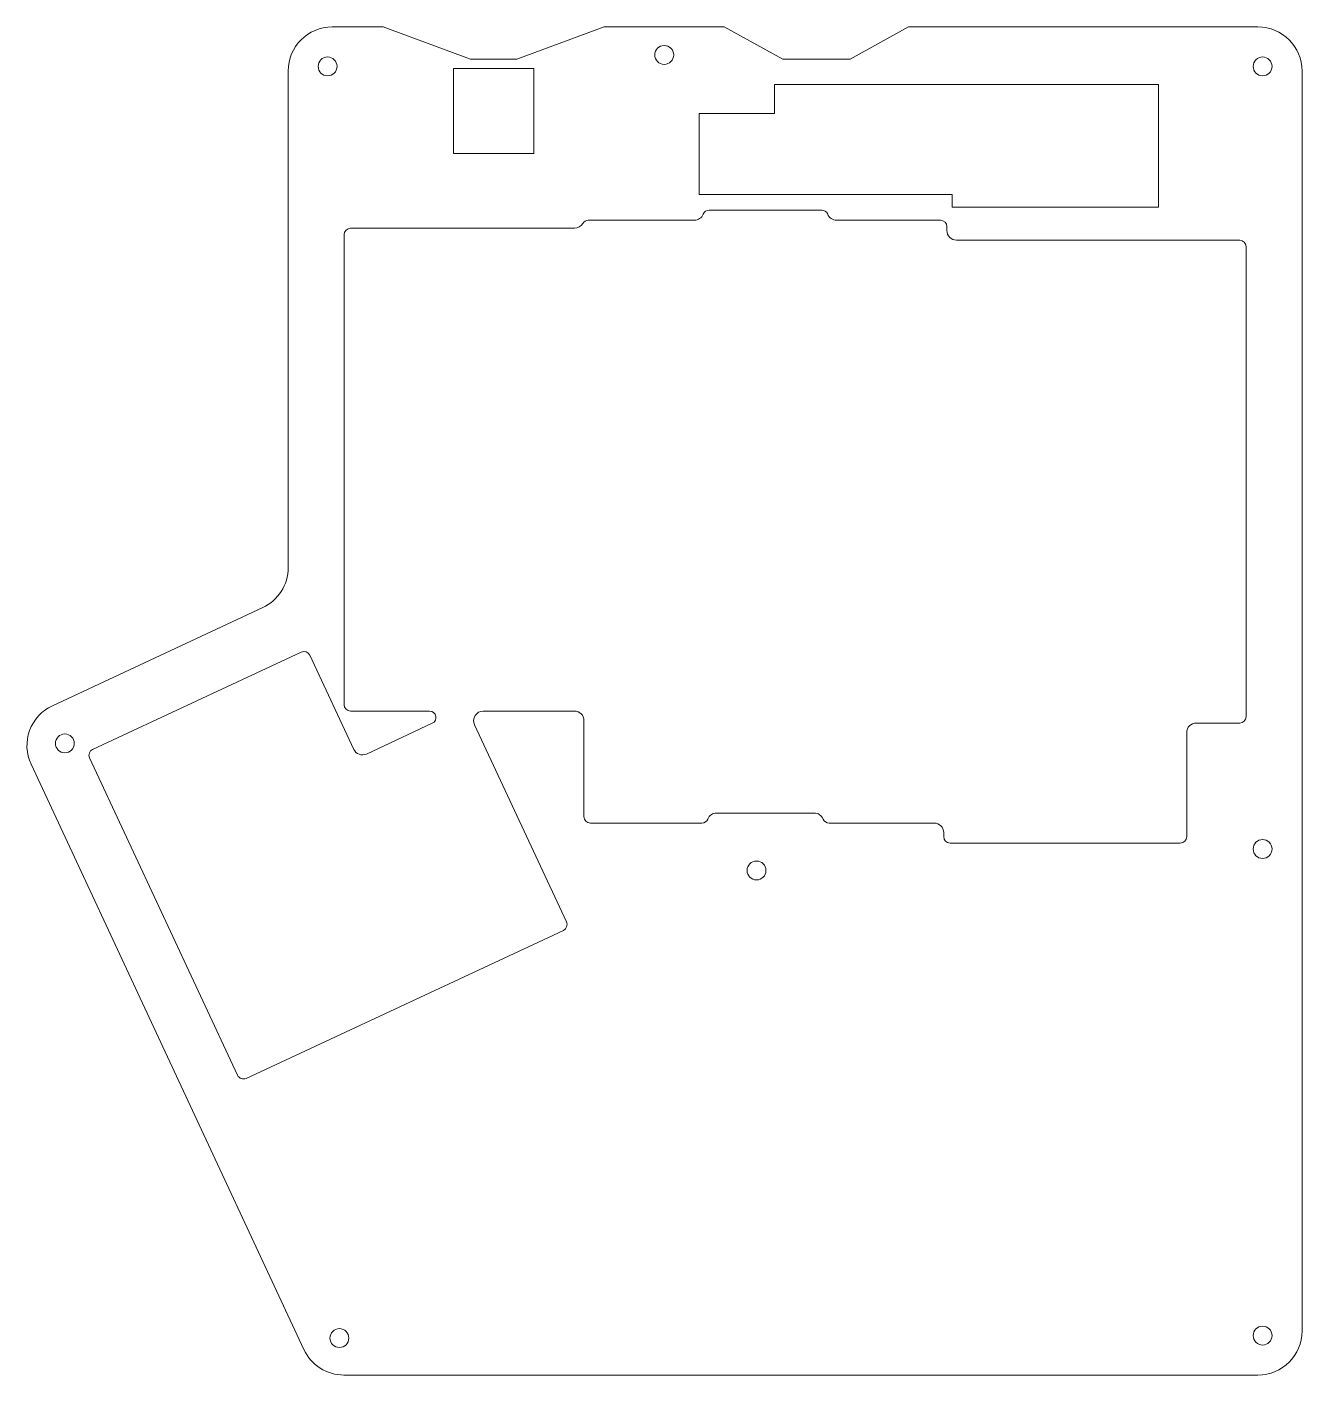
# Model space of a CAD drawing. Units: millimetres at full size, sheet at 2:1. Extents: x -125 to 77, y -103 to 111.
import ezdxf

# ---------------------------------------------------------------- set-up
doc = ezdxf.new("R2010")
doc.units = ezdxf.units.MM
doc.header["$LTSCALE"] = 0.5
doc.layers.add('F-F_0', color=1, linetype='Continuous', lineweight=18)

msp = doc.modelspace()

# ---------------------------------------------------------------- linework, layer by layer
at = {"layer": 'F-F_0'}
for p, q in [((-68.5048, 110.9403), (-76.6178, 110.9403)), ((-68.5048, 110.9403), (-54.6251, 105.8273)), ((-47.2817, 105.8273), (-33.402, 110.9403)), ((-14.3266, 110.9403), (-33.402, 110.9403)), ((-14.3267, 110.9404), (-5.0215, 105.8274)), ((70.469, 110.9403), (14.9593, 110.9403)), ((-54.6251, 105.8273), (-47.2817, 105.8273)), ((-54.6251, 105.8273), (-53.8388, 105.8273)), ((-47.8388, 105.8273), (-47.2817, 105.8273)), ((-5.0469, 105.8273), (-3.5469, 105.8273)), ((4.1544, 105.8273), (5.6544, 105.8273)), ((-83.6178, 103.9403), (-83.6178, 25.0516)), ((-44.568, 104.3265), (-57.3388, 104.3265)), ((-44.568, 90.8265), (-44.568, 104.3265)), ((77.469, -96.1983), (77.469, 103.9403)), ((54.6612, 101.8265), (-6.3388, 101.8265)), ((-6.3388, 101.8265), (-6.3388, 97.1735)), ((-18.3388, 97.1735), (-6.3388, 97.1735)), ((-18.3388, 84.3265), (-18.3388, 97.1735)), ((21.8803, 84.3265), (-18.3388, 84.3265)), ((21.8803, 84.3265), (21.8803, 82.3265)), ((1.1622, 81.832), (-16.7345, 81.832)), ((-19.0892, 80.2445), (-35.9395, 80.2445)), ((20.0268, 80.2445), (3.5168, 80.2445)), ((-74.7152, 77.9585), (-74.7278, 12.6423)), ((-74.7152, 77.9585), (-74.7152, 3.2825)), ((-38.1392, 78.9745), (-73.6992, 78.9745)), ((21.0428, 78.5935), (21.0428, 79.2285)), ((67.579, 77.0695), (22.5668, 77.0695)), ((68.579, 1.3615), (68.579, 76.0695)), ((-87.6597, 18.7073), (-121.07, 3.1292)), ((-81.5252, 11.6429), (-114.6743, -3.8148)), ((-73.1976, -3.8116), (-80.175, 11.1515)), ((-73.6992, 2.2665), (-61.1398, 2.2665)), ((-52.6203, 2.2665), (-38.1392, 2.2665)), ((-60.7104, 0.3297), (-71.1723, -4.5488)), ((-39.4013, -31.2119), (-54.0015, 0.0984)), ((-36.6152, 0.7425), (-36.6152, -14.4975)), ((60.6668, 0.3615), (67.579, 0.3615)), ((59.1428, -17.6725), (59.1428, -1.1625)), ((-124.456, -6.1733), (-81.0976, -99.1566)), ((-115.1657, -5.1649), (-91.6572, -55.5792)), ((-15.5332, -13.926), (-0.0392, -13.926)), ((-35.5992, -15.5135), (-17.8878, -15.5135)), ((2.3155, -15.5135), (19.0108, -15.5135)), ((20.5348, -17.0375), (20.5348, -17.6725)), ((21.5508, -18.6885), (58.1268, -18.6885)), ((-90.307, -56.0707), (-39.8927, -32.5621)), ((-74.7534, -103.1983), (70.469, -103.1983))]:
    msp.add_line(p, q, dxfattribs=at)
for points in [[(-5.0469, 105.8274), (5.6544, 105.8274), (14.9595, 110.9404)], [(-57.3388, 104.3265), (-57.3388, 90.8265), (-44.568, 90.8265)], [(21.8803, 82.3265), (54.6612, 82.3265), (54.6612, 101.8265)]]:
    msp.add_lwpolyline(points, dxfattribs=at)
for centre in [(-23.8643, 106.4953), (-23.8643, 106.4953), (-77.3476, 104.6764), (71.2051, 104.6764), (-119.0896, -2.8592), (71.2051, -19.6383), (-9.2009, -23.0448), (-75.4721, -97.3264), (71.2051, -96.9344)]:
    msp.add_circle(centre, 1.5, dxfattribs=at)
for centre, radius, start, end in [((-76.6178, 103.9403), 7, 90, 180), ((70.469, 103.9403), 7, 0, 90), ((-16.7345, 80.816), 1.016, 90, 157.976), ((1.1622, 80.816), 1.016, 22.024, 90), ((-38.1392, 80.4985), 1.524, 270, 330), ((-35.9395, 79.2285), 1.016, 90, 150), ((-19.0892, 81.7685), 1.524, 270, 337.976), ((3.5168, 81.7685), 1.524, 202.024, 270), ((20.0268, 79.2285), 1.016, 0, 90), ((-73.6992, 77.9585), 1.016, 90, 180), ((22.5668, 78.5935), 1.524, 180, 270), ((67.579, 76.0695), 1, 0, 90), ((-90.6178, 25.0516), 7, 294.998, 0), ((-81.0958, 10.7221), 1.016, 25, 115), ((-118.1118, -3.215), 7, 114.998, 205), ((-73.6992, 3.2825), 1.016, 180, 270), ((-61.1398, 1.2505), 1.016, 295, 90), ((-52.6203, 0.7425), 1.524, 90, 205), ((-38.1392, 0.7425), 1.524, 0, 90), ((60.6668, -1.1625), 1.524, 90, 180), ((67.579, 1.3615), 1, 270, 0), ((-114.2449, -4.7356), 1.016, 115, 205), ((-71.8163, -3.1676), 1.524, 205, 295), ((-35.5992, -14.4975), 1.016, 180, 270), ((-17.8878, -14.4975), 1.016, 270, 337.976), ((-15.5332, -15.45), 1.524, 90, 157.976), ((-0.0392, -15.45), 1.524, 22.024, 90), ((2.3155, -14.4975), 1.016, 202.024, 270), ((19.0108, -17.0375), 1.524, 0, 90), ((21.5508, -17.6725), 1.016, 180, 270), ((58.1268, -17.6725), 1.016, 270, 0), ((-40.3221, -31.6413), 1.016, 295, 25), ((-90.7363, -55.1498), 1.016, 205, 295), ((70.469, -96.1983), 7, 270, 0), ((-74.7534, -96.1983), 7, 205, 270)]:
    msp.add_arc(centre, radius, start, end, dxfattribs=at)

doc.saveas('drawing.dxf')
